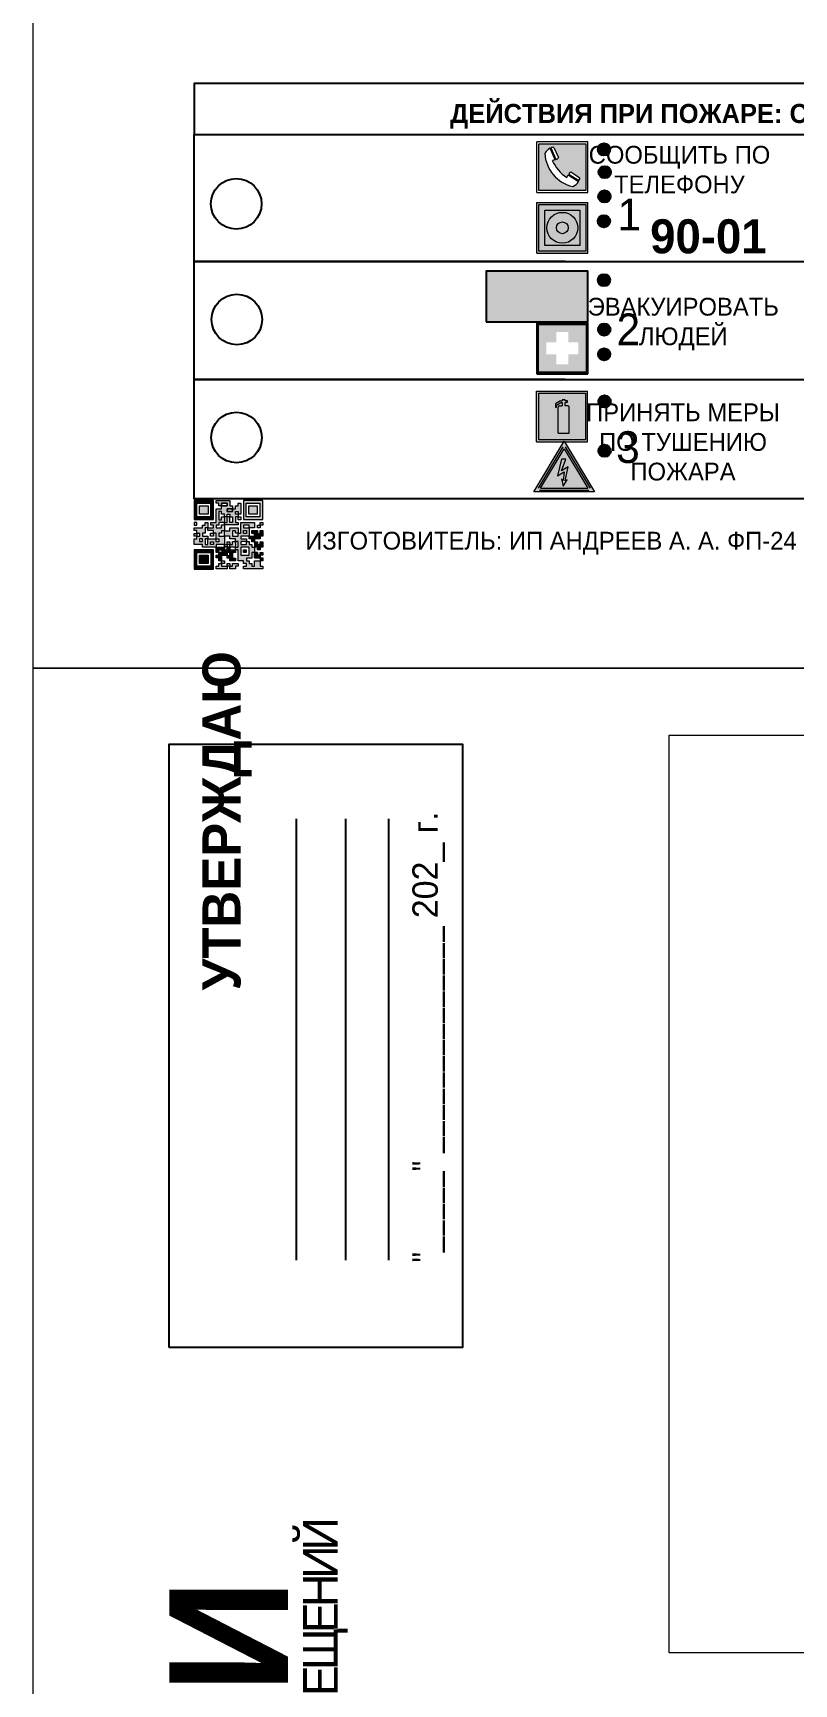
# Model space of a CAD drawing. Header units: millimetres. Extents: x 13810 to 67229, y 12374 to 21950.
# Drawn here: x 28466.5 to 28586.3, y 14384.2 to 14644.3 of the extents above; entities that cross this region are included whole.
import ezdxf

# ---------------------------------------------------------------- set-up
doc = ezdxf.new("R2010")
doc.units = ezdxf.units.MM
doc.styles.add('обычный', font='arial.ttf')
picture_1 = doc.add_image_def('image1.jpg', size_in_pixel=(337, 105))

# ---------------------------------------------------------------- blocks, each defined once
blk = doc.blocks.new('A$C3E6D3DDE')
at = {"lineweight": 5}
h = blk.add_hatch(color=40, dxfattribs=at)
h.paths.add_polyline_path([(24.1, 1.45), (16.46, -11.35), (31.74, -11.35)])
h.paths.add_polyline_path([(24.09, -0.46), (30.03, -10.41), (18.14, -10.41)], flags=16)
h.paths.add_polyline_path([(24.54, -3.08), (23.41, -6.02), (25.13, -5.01), (24.33, -8.5), (24.82, -8.27), (23.79, -9.86), (23.4, -8.04), (23.8, -8.43), (24.04, -6.29), (22.39, -7.25), (23.44, -3.08)], flags=0)
h = blk.add_hatch(color=256, dxfattribs=at)
h.paths.add_polyline_path([(24.37, 0.03, 0.567511), (23.82, 0.03), (17.59, -10.4, 0.582454), (17.86, -10.88), (30.32, -10.88, 0.582149), (30.6, -10.4)])
h.paths.add_polyline_path([(24.09, -0.46), (18.14, -10.41), (30.03, -10.41)], flags=16)
h.paths.add_polyline_path([(24.54, -3.08), (23.41, -6.02), (25.13, -5.01), (24.33, -8.5), (24.82, -8.27), (23.79, -9.86), (23.4, -8.04), (23.8, -8.43), (24.04, -6.29), (22.39, -7.25), (23.44, -3.08)], flags=0)
h = blk.add_hatch(color=40, dxfattribs=at)
h.paths.add_polyline_path([(24.09, -0.46), (18.14, -10.41), (30.03, -10.41)])
h.paths.add_polyline_path([(24.82, -8.27), (23.79, -9.86), (23.4, -8.04), (23.8, -8.43), (24.04, -6.29), (22.39, -7.25), (23.44, -3.08), (24.54, -3.08), (23.41, -6.02), (25.13, -5.01), (24.33, -8.5)], flags=16)
at = {"color": 40, "lineweight": 5}
for p, q in [((16.46, -11.35), (24.1, 1.45)), ((24.1, 1.45), (31.74, -11.35))]:
    blk.add_line(p, q, dxfattribs=at)
at = {"lineweight": 5}
for p, q in [((17.59, -10.4), (23.82, 0.03)), ((24.37, 0.03), (30.6, -10.4)), ((18.14, -10.41), (24.09, -0.46)), ((23.44, -3.08), (22.39, -7.25)), ((23.41, -6.02), (24.54, -3.08)), ((24.54, -3.08), (23.44, -3.08)), ((24.09, -0.46), (30.03, -10.41)), ((22.39, -7.25), (24.04, -6.29)), ((23.8, -8.43), (23.4, -8.04)), ((23.4, -8.04), (23.79, -9.86)), ((25.13, -5.01), (23.41, -6.02)), ((23.79, -9.86), (24.82, -8.27)), ((24.04, -6.29), (23.8, -8.43)), ((24.33, -8.5), (25.13, -5.01)), ((24.82, -8.27), (24.33, -8.5)), ((17.86, -10.88), (30.32, -10.88)), ((18.14, -10.41), (30.03, -10.41))]:
    blk.add_line(p, q, dxfattribs=at)
at = {"color": 50, "lineweight": 5}
blk.add_line((31.74, -11.35), (16.46, -11.35), dxfattribs=at)
blk = doc.blocks.new('A$C456E1F9C')
at = {"lineweight": 5}
h = blk.add_hatch(color=242, dxfattribs=at)
h.paths.add_polyline_path([(0.51, -1.47), (0.51, -13.26), (12.29, -13.26), (12.29, -1.47)])
h.paths.add_polyline_path([(5.42, -4.95, -0.254479), (4.78, -5.4), (3.52, -2.53, -0.209735), (4.23, -2.4)], flags=16)
h.paths.add_polyline_path([(8.53, -8.6), (10.87, -10.17), (10.54, -10.76), (8.03, -9.13, -0.192251)], flags=16)
h.paths.add_polyline_path([(4.61, -5.49, 0.005518), (3.87, -5.72, 0.128647), (7.49, -10.01, 0.00809), (7.83, -9.33), (10.47, -10.97, -0.16736), (8.99, -12.25, -0.327862), (1.95, -3.95, -0.166952), (3.36, -2.62)], flags=16)
at = {"color": 242, "lineweight": 5}
for p, q in [((0, -13.77), (0, -0.97)), ((12.8, -0.97), (0, -0.97)), ((4.61, -5.49), (3.36, -2.62)), ((3.52, -2.53), (4.78, -5.4)), ((4.23, -2.4), (5.42, -4.95)), ((12.8, -13.77), (12.8, -0.97)), ((7.83, -9.33), (10.47, -10.97)), ((8.03, -9.13), (10.54, -10.76)), ((10.81, -10.12), (8.53, -8.6)), ((10.54, -10.76), (10.8, -10.3)), ((10.8, -10.3), (10.81, -10.12)), ((0, -13.77), (12.8, -13.77))]:
    blk.add_line(p, q, dxfattribs=at)
blk.add_lwpolyline([(0.51, -1.47), (12.29, -1.47), (12.29, -13.26), (0.51, -13.26)], close=True, dxfattribs=at)
for centre, radius, start, end in [((4.59, -5.34), 2.99, 114.2845, 152.1974), ((11.12, -3.31), 9.19, 183.9915, 256.6009), ((4.02, -3.27), 0.891, 76.3284, 123.7092), ((14.98, -39.1), 35.17, 107.1487, 108.4135), ((13.86, -0.94), 11.08, 205.5536, 234.8762), ((4.68, -4.59), 0.824, 276.9621, 334.0723), ((-13.31, 0.8), 23.44, 332.5487, 334.4027), ((8.94, -9.5), 0.989, 114.4092, 157.9388), ((7.87, -9.46), 3, 291.9291, 329.9329)]:
    blk.add_arc(centre, radius, start, end, dxfattribs=at)
blk = doc.blocks.new('A$C54414219')
at = {"true_color": 0xffffff}
h = blk.add_hatch(color=7, dxfattribs=at)
h.paths.add_polyline_path([(2.39, -9.45), (2.39, -18.3), (11.23, -18.3), (11.23, -9.45)], flags=0)
h.paths.add_polyline_path([(10.71, -13.87, -1), (2.92, -13.87, -1)], flags=0)
h.paths.add_polyline_path([(8.3, -13.87, -1), (5.33, -13.87, -1)], flags=0)
h.paths.add_polyline_path([(0.41, -7.47), (0.41, -20.27), (13.21, -20.27), (13.21, -7.47)])
h.paths.add_polyline_path([(0.92, -19.77), (12.71, -19.77), (12.71, -7.98), (0.92, -7.98)], flags=16)
h.paths.add_polyline_path([(11.23, -9.45), (11.23, -18.3), (2.39, -18.3), (2.39, -9.45)], flags=0)
at = {"lineweight": 5}
h = blk.add_hatch(color=242, dxfattribs=at)
h.paths.add_polyline_path([(12.71, -7.98), (0.92, -7.98), (0.92, -19.77), (12.71, -19.77)])
h.paths.add_polyline_path([(11.23, -18.3), (2.39, -18.3), (2.39, -9.45), (11.23, -9.45)], flags=16)
h.paths.add_polyline_path([(10.71, -13.87, -1), (2.92, -13.87, -1)], flags=0)
h.paths.add_polyline_path([(8.3, -13.87, -1), (5.33, -13.87, -1)], flags=0)
at = {"true_color": 0xffffff}
h = blk.add_hatch(color=7, dxfattribs=at)
h.paths.add_polyline_path([(2.39, -9.45), (2.39, -18.3), (11.23, -18.3), (11.23, -9.45)])
h.paths.add_polyline_path([(10.71, -13.87, -1), (2.92, -13.87, -1)], flags=16)
h.paths.add_polyline_path([(8.3, -13.87, -1), (5.33, -13.87, -1)], flags=0)
at = {"lineweight": 5}
h = blk.add_hatch(color=242, dxfattribs=at)
h.paths.add_polyline_path([(2.92, -13.87, 1), (10.71, -13.87, 1)])
h.paths.add_polyline_path([(8.3, -13.87, -1), (5.33, -13.87, -1)], flags=16)
at = {"color": 242, "lineweight": 5}
for p, q in [((0.41, -20.27), (0.41, -7.47)), ((0.41, -7.47), (13.21, -7.47)), ((0.41, -7.47), (13.21, -7.47)), ((13.21, -20.27), (13.21, -7.47)), ((0.41, -20.27), (13.21, -20.27))]:
    blk.add_line(p, q, dxfattribs=at)
for points in [[(0.92, -7.98), (12.71, -7.98), (12.71, -19.77), (0.92, -19.77)], [(2.39, -9.45), (11.23, -9.45), (11.23, -18.3), (2.39, -18.3)]]:
    blk.add_lwpolyline(points, close=True, dxfattribs=at)
for radius in [3.89, 1.49]:
    blk.add_circle((6.81, -13.87), radius, dxfattribs=at)
blk = doc.blocks.new('A$C32E8229D')
at = {"true_color": 0xffffff}
blk.add_hatch(color=7, dxfattribs=at).paths.add_polyline_path([(0, 0), (0, -8), (16, -8), (16, 0)])
h = blk.add_hatch(color=126)
h.paths.add_polyline_path([(0.2, -0.2), (15.8, -0.2), (15.8, -7.8), (0.2, -7.8)])
h.paths.add_polyline_path([(13.49, -2.05), (12.08, -2.05), (11.37, -2.63, 0.162397), (11.29, -2.84), (11.29, -3.63), (10.35, -3.63), (10.35, -4.05), (11.68, -4.05), (11.68, -3.48), (12.26, -4.28), (11.29, -5.1), (11.29, -6.78), (11.85, -6.78), (11.85, -5.44), (12.8, -4.64), (12.8, -5.94), (14.46, -5.94), (14.46, -5.39), (13.45, -5.39), (13.45, -3.97), (12.46, -2.59), (13.15, -2.59), (13.69, -3.34), (14.18, -3)], flags=16)
h.paths.add_polyline_path([(10.74, -1.82, 1), (11.8, -1.82, 1)], flags=16)
h.paths.add_polyline_path([(9.39, -3.59), (5.99, -3.59), (6.56, -3.03), (5.91, -3.03), (5.1, -3.83), (5.91, -4.64), (6.56, -4.64), (5.99, -4.09), (9.39, -4.09)], flags=16)
h.paths.add_polyline_path([(4.29, -1.08), (1.72, -1.08), (1.72, -6.6), (4.29, -6.6)], flags=16)
at = {"color": 126}
blk.add_lwpolyline([(16, -8), (0, -8), (0, 0), (16, 0)], close=True, dxfattribs=at)
blk = doc.blocks.new('A$C18900ED3')
h = blk.add_hatch(color=126)
h.paths.add_polyline_path([(-0.18, -0.18), (-7.02, -0.18), (-7.02, -7.02), (-0.18, -7.02)])
h.paths.add_polyline_path([(-5.89, -4.46), (-5.89, -2.77), (-4.46, -2.77), (-4.46, -1.31), (-2.77, -1.31), (-2.77, -2.77), (-1.33, -2.77), (-1.33, -4.46), (-2.77, -4.46), (-2.77, -5.89), (-4.46, -5.89), (-4.46, -4.46)], flags=16)
at = {"color": 126}
for p, q in [((-7.2, 0), (-7.2, -7.2)), ((0, 0), (-7.2, 0)), ((0, -7.2), (0, 0)), ((-7.02, -7.02), (-7.02, -0.18)), ((-7.02, -0.18), (-0.18, -0.18)), ((-0.18, -0.18), (-0.18, -7.02)), ((-0.18, -7.02), (-7.02, -7.02)), ((-7.2, -7.2), (0, -7.2))]:
    blk.add_line(p, q, dxfattribs=at)
blk = doc.blocks.new('A$C3AD82952')
at = {"true_color": 0xf5f5ff}
h = blk.add_hatch(color=7, dxfattribs=at)
h.dxf.hatch_style = 1
h.paths.add_polyline_path([(8.21, 8.73, 0.414214), (7.89, 9.05), (7.22, 9.05), (7.22, 9.92), (7.59, 9.92, 1), (7.57, 10.36), (7.22, 10.36), (7.22, 10.6), (6.43, 10.6), (6.43, 10.36), (6.01, 10.36), (4.74, 9.59), (4.74, 8.69), (4.98, 8.73), (4.98, 9.26), (6.12, 9.91), (6.43, 9.91), (6.43, 9.05), (5.76, 9.05, 0.414214), (5.44, 8.73), (5.44, 2.2), (8.21, 2.2)], flags=0)
h.paths.add_polyline_path([(12.8, 12.8), (0, 12.8), (0, 0), (12.8, 0)])
h.paths.add_polyline_path([(0.51, 12.29), (12.29, 12.29), (12.29, 0.51), (0.51, 0.51)], flags=16)
h.paths.add_polyline_path([(4.74, 9.59), (6.01, 10.36), (6.43, 10.36), (6.43, 10.6), (7.22, 10.6), (7.22, 10.36), (7.59, 10.36, -0.94586), (7.59, 9.92), (7.22, 9.92), (7.22, 9.05), (7.89, 9.05, -0.414214), (8.21, 8.73), (8.21, 2.2), (5.44, 2.2), (5.44, 8.73, -0.414214), (5.76, 9.05), (6.43, 9.05), (6.43, 9.91), (6.12, 9.91), (4.98, 9.26), (4.98, 8.73), (4.74, 8.69)], flags=0)
h = blk.add_hatch(color=242)
h.dxf.hatch_style = 1
h.paths.add_polyline_path([(12.29, 12.29), (0.51, 12.29), (0.51, 0.51), (12.29, 0.51)])
h.paths.add_polyline_path([(4.74, 8.69), (4.74, 9.59), (6.01, 10.36), (6.43, 10.36), (6.43, 10.6), (7.22, 10.6), (7.22, 10.36), (7.59, 10.36, -0.94586), (7.59, 9.92), (7.22, 9.92), (7.22, 9.05), (7.89, 9.05, -0.414214), (8.21, 8.73), (8.21, 2.2), (5.44, 2.2), (5.44, 8.73, -0.414214), (5.76, 9.05), (6.43, 9.05), (6.43, 9.91), (6.12, 9.91), (4.98, 9.26), (4.98, 8.73)], flags=16)
h = blk.add_hatch(color=7, dxfattribs=at)
h.dxf.hatch_style = 1
h.paths.add_polyline_path([(8.21, 8.73, 0.414214), (7.89, 9.05), (7.22, 9.05), (7.22, 9.92), (7.59, 9.92, 1), (7.57, 10.36), (7.22, 10.36), (7.22, 10.6), (6.43, 10.6), (6.43, 10.36), (6.01, 10.36), (4.74, 9.59), (4.74, 8.69), (4.98, 8.73), (4.98, 9.26), (6.12, 9.91), (6.43, 9.91), (6.43, 9.05), (5.76, 9.05, 0.414214), (5.44, 8.73), (5.44, 2.2), (8.21, 2.2)])
at = {"color": 242, "lineweight": 5}
for p, q in [((0, 0), (0, 12.8)), ((0, 12.8), (12.8, 12.8)), ((12.8, 0), (12.8, 12.8)), ((6.01, 10.36), (4.74, 9.59)), ((4.74, 9.59), (4.74, 8.69)), ((4.74, 8.69), (4.98, 8.73)), ((4.98, 9.26), (6.12, 9.91)), ((4.98, 8.73), (4.98, 9.26)), ((5.44, 2.2), (5.44, 8.73)), ((5.76, 9.05), (6.43, 9.05)), ((6.01, 10.36), (6.43, 10.36)), ((6.12, 9.91), (6.43, 9.91)), ((7.22, 10.6), (6.43, 10.6)), ((6.43, 10.6), (6.43, 10.36)), ((6.43, 9.91), (6.43, 9.05)), ((7.22, 10.36), (7.22, 10.6)), ((7.59, 10.36), (7.22, 10.36)), ((7.22, 9.05), (7.22, 9.92)), ((7.59, 9.92), (7.22, 9.92)), ((7.89, 9.05), (7.22, 9.05)), ((8.21, 2.2), (8.21, 8.73)), ((0, 0), (12.8, 0)), ((5.44, 2.2), (8.21, 2.2))]:
    blk.add_line(p, q, dxfattribs=at)
blk.add_lwpolyline([(0.51, 12.29), (12.29, 12.29), (12.29, 0.51), (0.51, 0.51)], close=True, dxfattribs=at)
for centre, radius, start, end in [((5.76, 8.73), 0.32, 90, 180), ((7.58, 10.14), 0.223, 273.1875, 86.8125), ((7.89, 8.73), 0.32, 0, 90)]:
    blk.add_arc(centre, radius, start, end, dxfattribs=at)
blk = doc.blocks.new('QR')
at = {"lineweight": 0}
h = blk.add_hatch(color=256, dxfattribs=at)
h.dxf.hatch_style = 1
h.paths.add_polyline_path([(9241.16, 2687.38), (9242.01, 2687.38), (9242.01, 2687.83), (9241.59, 2687.83), (9241.59, 2688.68), (9239.45, 2688.68), (9239.45, 2688.25), (9239.86, 2688.25), (9239.86, 2687.83), (9240.29, 2687.83), (9240.29, 2688.25), (9241.16, 2688.25), (9241.16, 2687.83), (9240.29, 2687.83), (9240.29, 2687.38), (9239.45, 2687.38), (9239.45, 2685.22), (9238.57, 2685.22), (9238.57, 2684.8), (9239.02, 2684.8), (9239.02, 2684.37), (9238.13, 2684.37), (9238.13, 2683.92), (9239.02, 2683.92), (9239.02, 2683.5), (9239.44, 2683.5), (9239.44, 2682.64), (9239.87, 2682.64), (9239.87, 2682.18), (9239.44, 2682.18), (9239.44, 2682.64), (9238.13, 2682.64), (9238.13, 2681.76), (9237.71, 2681.76), (9237.71, 2682.64), (9238.13, 2682.64), (9238.13, 2683.07), (9237.27, 2683.07), (9237.27, 2683.51), (9237.71, 2683.51), (9237.71, 2684.37), (9238.13, 2684.37), (9238.13, 2685.22), (9237.71, 2685.22), (9237.71, 2684.8), (9237.28, 2684.8), (9237.28, 2684.38), (9235.98, 2684.38), (9235.98, 2683.92), (9236.4, 2683.92), (9236.4, 2683.49), (9236.84, 2683.49), (9236.84, 2683.07), (9236.4, 2683.07), (9236.4, 2682.64), (9235.98, 2682.64), (9235.98, 2681.76), (9237.29, 2681.76), (9237.29, 2681.33), (9239.43, 2681.33), (9239.43, 2681.76), (9240.74, 2681.76), (9240.74, 2683.05), (9239.87, 2683.05), (9239.87, 2683.5), (9240.29, 2683.5), (9240.29, 2683.91), (9240.74, 2683.91), (9240.74, 2684.81), (9240.29, 2684.81), (9240.29, 2684.79), (9240.29, 2684.37), (9239.45, 2684.37), (9239.45, 2684.8), (9239.87, 2684.8), (9239.87, 2685.21), (9240.74, 2685.21), (9240.74, 2686.1), (9240.29, 2686.1), (9240.29, 2685.64), (9239.86, 2685.64), (9239.86, 2686.95), (9240.29, 2686.95), (9240.29, 2686.52), (9240.74, 2686.52), (9240.74, 2686.1), (9241.16, 2686.1), (9241.16, 2686.53), (9241.59, 2686.53), (9241.59, 2686.1), (9242.02, 2686.1), (9242.02, 2685.21), (9241.59, 2685.21), (9241.59, 2686.1), (9241.16, 2686.1), (9241.16, 2685.21), (9240.74, 2685.21), (9240.74, 2684.81), (9242.89, 2684.81), (9242.89, 2685.22), (9242.47, 2685.22), (9242.47, 2686.11), (9242.89, 2686.11), (9242.89, 2686.52), (9242.46, 2686.52), (9242.46, 2686.95), (9242.89, 2686.95), (9242.89, 2686.52), (9243.32, 2686.52), (9243.32, 2688.26), (9242.9, 2688.26), (9242.9, 2687.83), (9242.47, 2687.83), (9242.47, 2687.38), (9242.01, 2687.38), (9242.01, 2686.94), (9241.16, 2686.94)])
h.paths.add_polyline_path([(9239.02, 2682.18), (9239.02, 2681.76), (9238.54, 2681.76), (9238.54, 2682.18)], flags=16)
h.paths.add_polyline_path([(9237.27, 2682.65), (9237.27, 2682.19), (9236.83, 2682.19), (9236.83, 2682.65)], flags=16)
h = blk.add_hatch(color=256, dxfattribs=at)
h.dxf.hatch_style = 1
h.paths.add_polyline_path([(9238.15, 2687.83), (9236.83, 2687.83), (9236.83, 2686.52), (9238.15, 2686.52)], flags=0)
h.paths.add_polyline_path([(9239.01, 2685.65), (9239.01, 2688.68), (9235.98, 2688.68), (9235.98, 2685.65)])
h.paths.add_polyline_path([(9236.41, 2686.1), (9236.41, 2688.26), (9238.56, 2688.26), (9238.56, 2686.1)], flags=16)
h.paths.add_polyline_path([(9236.83, 2686.52), (9236.83, 2687.83), (9238.15, 2687.83), (9238.15, 2686.52)], flags=0)
h = blk.add_hatch(color=256, dxfattribs=at)
h.dxf.hatch_style = 1
h.paths.add_polyline_path([(9238.15, 2686.52), (9238.15, 2687.83), (9236.83, 2687.83), (9236.83, 2686.52)])
h.paths.add_polyline_path([(9245.91, 2686.52), (9245.91, 2687.83), (9244.59, 2687.83), (9244.59, 2686.52)], flags=0)
h.paths.add_polyline_path([(9246.77, 2685.65), (9246.77, 2688.68), (9243.74, 2688.68), (9243.74, 2685.65)])
h.paths.add_polyline_path([(9244.17, 2686.1), (9244.17, 2688.26), (9246.32, 2688.26), (9246.32, 2686.1)], flags=16)
h.paths.add_polyline_path([(9244.59, 2686.52), (9244.59, 2687.83), (9245.91, 2687.83), (9245.91, 2686.52)], flags=0)
h = blk.add_hatch(color=256, dxfattribs=at)
h.dxf.hatch_style = 1
h.paths.add_polyline_path([(9240.75, 2681.76), (9240.75, 2681.35), (9241.17, 2681.35), (9241.17, 2681.76)])
h.paths.add_polyline_path([(9241.6, 2682.18), (9241.17, 2682.18), (9241.17, 2681.76), (9241.6, 2681.76)])
h.paths.add_polyline_path([(9242.47, 2681.34), (9242.47, 2682.19), (9242.02, 2682.19), (9242.02, 2681.76), (9241.6, 2681.76), (9241.6, 2681.34)])
h.paths.add_polyline_path([(9239.87, 2678.3), (9239.44, 2678.3), (9239.44, 2677.89), (9241.17, 2677.89), (9241.17, 2678.3), (9240.28, 2678.3), (9240.28, 2678.73), (9239.87, 2678.73)])
h.paths.add_polyline_path([(9240.75, 2678.73), (9240.75, 2679.19), (9240.28, 2679.19), (9240.28, 2678.73)])
h.paths.add_polyline_path([(9241.6, 2678.73), (9241.17, 2678.73), (9241.17, 2678.3), (9241.6, 2678.3)])
h.paths.add_polyline_path([(9242.02, 2678.3), (9241.6, 2678.3), (9241.6, 2677.89), (9242.48, 2677.89), (9242.48, 2678.31), (9242.9, 2678.31), (9242.9, 2678.73), (9242.02, 2678.73)])
h.paths.add_polyline_path([(9246.36, 2684.37), (9246.36, 2684.79), (9245.93, 2684.79), (9245.93, 2684.37)])
h.paths.add_polyline_path([(9246.78, 2685.2), (9246.36, 2685.2), (9246.36, 2684.79), (9246.78, 2684.79)])
h.paths.add_polyline_path([(9245.91, 2687.83), (9244.59, 2687.83), (9244.59, 2686.52), (9245.91, 2686.52)])
h = blk.add_hatch(color=256, dxfattribs=at)
h.dxf.hatch_style = 1
h.paths.add_polyline_path([(9243.32, 2686.11), (9242.89, 2686.11), (9242.89, 2685.64), (9243.32, 2685.64)])
h.paths.add_polyline_path([(9239.02, 2683.07), (9239.02, 2683.5), (9238.56, 2683.5), (9238.56, 2683.07)])
h.paths.add_polyline_path([(9236.4, 2684.8), (9236.4, 2685.22), (9235.98, 2685.22), (9235.98, 2684.8)])
h.paths.add_polyline_path([(9236.4, 2683.07), (9236.4, 2683.49), (9235.98, 2683.49), (9235.98, 2683.07)])
h = blk.add_hatch(color=256, dxfattribs=at)
h.dxf.hatch_style = 1
h.paths.add_polyline_path([(9243.32, 2682.64), (9243.32, 2683.07), (9244.62, 2683.07), (9244.62, 2684.37), (9243.74, 2684.37), (9243.74, 2684.8), (9244.62, 2684.8), (9244.62, 2684.37), (9245.48, 2684.37), (9245.48, 2685.22), (9243.32, 2685.22), (9243.32, 2683.5), (9242.89, 2683.5), (9242.89, 2683.06), (9242.01, 2683.06), (9242.01, 2683.91), (9242.47, 2683.91), (9242.47, 2683.5), (9242.89, 2683.5), (9242.89, 2684.38), (9241.59, 2684.38), (9241.59, 2683.91), (9240.74, 2683.91), (9240.74, 2683.05), (9241.59, 2683.05), (9241.59, 2682.64), (9242.47, 2682.64), (9242.47, 2682.19), (9242.91, 2682.19), (9242.91, 2681.34), (9242.48, 2681.34), (9242.48, 2680.91), (9242.91, 2680.91), (9242.91, 2679.17), (9243.75, 2679.17), (9243.75, 2678.73), (9244.2, 2678.73), (9244.2, 2678.3), (9243.75, 2678.3), (9243.75, 2677.88), (9246.78, 2677.88), (9246.78, 2678.3), (9246.35, 2678.3), (9246.35, 2679.19), (9245.48, 2679.19), (9245.48, 2678.31), (9245.05, 2678.31), (9245.05, 2678.73), (9244.62, 2678.73), (9244.62, 2679.19), (9244.2, 2679.19), (9244.2, 2679.61), (9245.05, 2679.61), (9245.05, 2680.46), (9245.48, 2680.46), (9245.48, 2681.34), (9245.04, 2681.34), (9245.04, 2681.76), (9244.63, 2681.76), (9244.63, 2682.19), (9244.21, 2682.19), (9244.21, 2681.76), (9243.32, 2681.76), (9243.32, 2682.19), (9244.21, 2682.19), (9244.21, 2682.64)])
h.paths.add_polyline_path([(9243.75, 2683.49), (9243.75, 2683.92), (9244.21, 2683.92), (9244.21, 2683.49)], flags=16)
h.paths.add_polyline_path([(9243.32, 2681.34), (9244.63, 2681.34), (9244.63, 2680.04), (9243.32, 2680.04)], flags=16)
h.paths.add_polyline_path([(9243.76, 2680.89), (9244.18, 2680.89), (9244.18, 2680.48), (9243.76, 2680.48)], flags=0)
h = blk.add_hatch(color=256, dxfattribs=at)
h.dxf.hatch_style = 1
h.paths.add_polyline_path([(9246.36, 2683.07), (9246.78, 2683.07), (9246.78, 2683.92), (9246.36, 2683.92), (9246.36, 2683.49), (9245.92, 2683.49), (9245.92, 2683.92), (9245.06, 2683.92), (9245.06, 2683.49), (9245.48, 2683.49), (9245.48, 2683.07), (9244.62, 2683.07), (9244.62, 2682.65), (9245.05, 2682.65), (9245.05, 2682.18), (9245.48, 2682.18), (9245.48, 2682.65), (9246.36, 2682.65)])
h.paths.add_polyline_path([(9246.78, 2682.18), (9246.36, 2682.18), (9246.36, 2681.75), (9245.92, 2681.75), (9245.92, 2682.18), (9245.48, 2682.18), (9245.48, 2681.34), (9245.48, 2681.34), (9245.94, 2681.34), (9245.94, 2680.91), (9246.36, 2680.91), (9246.36, 2681.34), (9246.78, 2681.34)])
h = blk.add_hatch(color=256, dxfattribs=at)
h.dxf.hatch_style = 1
h.paths.add_polyline_path([(9242.02, 2680.46), (9242.48, 2680.46), (9242.48, 2680.91), (9241.58, 2680.91), (9241.58, 2681.35), (9241.17, 2681.35), (9241.17, 2680.91), (9240.75, 2680.91), (9240.75, 2681.33), (9239.43, 2681.33), (9239.43, 2680.46), (9239.86, 2680.46), (9239.86, 2680.92), (9240.3, 2680.92), (9240.3, 2680.46), (9239.86, 2680.46), (9239.86, 2680.04), (9239.44, 2680.04), (9239.44, 2679.62), (9239.86, 2679.62), (9239.86, 2679.19), (9240.29, 2679.19), (9240.29, 2680.03), (9241.18, 2680.03), (9241.18, 2680.47), (9241.6, 2680.47), (9241.6, 2680.03), (9241.18, 2680.03), (9241.18, 2679.61), (9241.6, 2679.61), (9241.6, 2679.19), (9242.47, 2679.19), (9242.47, 2679.6), (9242.02, 2679.6)])
h = blk.add_hatch(color=256, dxfattribs=at)
h.dxf.hatch_style = 1
h.paths.add_polyline_path([(9235.98, 2680.9), (9235.98, 2677.86), (9239.02, 2677.86), (9239.02, 2680.9)])
h.paths.add_polyline_path([(9238.57, 2680.48), (9238.57, 2678.32), (9236.41, 2678.32), (9236.41, 2680.48)], flags=16)
h.paths.add_polyline_path([(9238.15, 2680.05), (9238.15, 2678.74), (9236.83, 2678.74), (9236.83, 2680.05)], flags=0)
h = blk.add_hatch(color=256, dxfattribs=at)
h.dxf.hatch_style = 1
h.paths.add_polyline_path([(9238.15, 2680.05), (9236.83, 2680.05), (9236.83, 2678.74), (9238.15, 2678.74)])
h = blk.add_hatch(color=256, dxfattribs=at)
h.dxf.hatch_style = 1
h.paths.add_polyline_path([(9244.18, 2680.48), (9244.18, 2680.89), (9243.76, 2680.89), (9243.76, 2680.48)])
h = blk.add_hatch(color=256, dxfattribs=at)
h.dxf.hatch_style = 1
h.paths.add_polyline_path([(9245.93, 2680.04), (9245.93, 2680.46), (9245.48, 2680.46), (9245.48, 2679.62), (9246.35, 2679.62), (9246.35, 2680.04)])
h.paths.add_polyline_path([(9246.78, 2680.04), (9246.78, 2680.46), (9246.35, 2680.46), (9246.35, 2680.04)])
h.paths.add_polyline_path([(9246.78, 2679.18), (9246.78, 2679.62), (9246.35, 2679.62), (9246.35, 2679.18)])
for points in [[(9237.71, 2685.22), (9238.13, 2685.22), (9238.13, 2684.37), (9237.71, 2684.37), (9237.71, 2683.51), (9237.27, 2683.51), (9237.27, 2683.07), (9238.13, 2683.07), (9238.13, 2682.64), (9237.71, 2682.64), (9237.71, 2681.76), (9238.13, 2681.76), (9238.13, 2682.64), (9239.44, 2682.64), (9239.44, 2683.5), (9239.02, 2683.5), (9239.02, 2683.07), (9238.56, 2683.07), (9238.56, 2683.5), (9239.02, 2683.5), (9239.02, 2683.92), (9238.13, 2683.92), (9238.13, 2684.37), (9239.02, 2684.37), (9239.02, 2684.8), (9238.57, 2684.8), (9238.57, 2685.22), (9239.45, 2685.22), (9239.45, 2687.38), (9240.29, 2687.38), (9240.29, 2687.83), (9239.86, 2687.83), (9239.86, 2688.25), (9239.45, 2688.25), (9239.45, 2688.68), (9241.59, 2688.68), (9241.59, 2687.83), (9242.01, 2687.83), (9242.01, 2687.38), (9242.47, 2687.38), (9242.47, 2687.83), (9242.9, 2687.83), (9242.9, 2688.26), (9243.32, 2688.26), (9243.32, 2686.52), (9242.89, 2686.52), (9242.89, 2686.11), (9243.32, 2686.11), (9243.32, 2685.64), (9242.89, 2685.64), (9242.89, 2686.11), (9242.47, 2686.11), (9242.47, 2685.22), (9242.89, 2685.22), (9242.89, 2684.81), (9240.74, 2684.81), (9240.74, 2683.91), (9241.59, 2683.91), (9241.59, 2684.38), (9242.89, 2684.38), (9242.89, 2683.5), (9242.47, 2683.5), (9242.47, 2683.91), (9242.01, 2683.91), (9242.01, 2683.06), (9242.89, 2683.06), (9242.89, 2683.5), (9243.32, 2683.5), (9243.32, 2685.22), (9245.48, 2685.22), (9245.48, 2684.37), (9244.62, 2684.37), (9244.62, 2683.07), (9245.48, 2683.07), (9245.48, 2683.49), (9245.06, 2683.49), (9245.06, 2683.92), (9245.92, 2683.92), (9245.92, 2683.49), (9246.36, 2683.49), (9246.36, 2683.92), (9246.78, 2683.92), (9246.78, 2683.07), (9246.36, 2683.07), (9246.36, 2682.65), (9245.48, 2682.65), (9245.48, 2682.18), (9245.92, 2682.18), (9245.92, 2681.75), (9246.36, 2681.75), (9246.36, 2682.18), (9246.78, 2682.18), (9246.78, 2681.34), (9246.36, 2681.34), (9246.36, 2680.91), (9245.94, 2680.91), (9245.94, 2681.34), (9245.48, 2681.34), (9245.48, 2680.46), (9245.93, 2680.46), (9245.93, 2680.04), (9246.35, 2680.04), (9246.35, 2680.46), (9246.78, 2680.46), (9246.78, 2680.04), (9246.78, 2680.04), (9246.35, 2680.04), (9246.35, 2679.62), (9246.78, 2679.62), (9246.78, 2679.18), (9246.35, 2679.18), (9246.35, 2678.3), (9246.78, 2678.3), (9246.78, 2677.88), (9243.75, 2677.88), (9243.75, 2678.3), (9244.2, 2678.3), (9244.2, 2678.73), (9243.75, 2678.73), (9243.75, 2679.17), (9242.91, 2679.17), (9242.91, 2680.91), (9242.48, 2680.91), (9242.48, 2680.46), (9242.02, 2680.46), (9242.02, 2679.6), (9242.47, 2679.6), (9242.47, 2679.19), (9241.6, 2679.19), (9241.6, 2679.61), (9241.18, 2679.61), (9241.18, 2680.03), (9240.29, 2680.03), (9240.29, 2679.19), (9240.75, 2679.19), (9240.75, 2678.73), (9240.28, 2678.73), (9240.28, 2678.3), (9241.17, 2678.3), (9241.17, 2678.73), (9241.6, 2678.73), (9241.6, 2678.3), (9242.02, 2678.3), (9242.02, 2678.73), (9242.9, 2678.73), (9242.9, 2678.31), (9242.48, 2678.31), (9242.48, 2677.89), (9241.6, 2677.89), (9241.6, 2678.3), (9241.17, 2678.3), (9241.17, 2677.89), (9239.44, 2677.89), (9239.44, 2678.3), (9239.87, 2678.3), (9239.87, 2678.73), (9240.28, 2678.73), (9240.28, 2679.19), (9240.29, 2679.19), (9239.86, 2679.19), (9239.86, 2679.62), (9239.44, 2679.62), (9239.44, 2680.04), (9239.86, 2680.04), (9239.86, 2680.46), (9239.43, 2680.46), (9239.43, 2681.33), (9237.29, 2681.33), (9237.29, 2681.76), (9235.98, 2681.76), (9235.98, 2682.64), (9236.4, 2682.64), (9236.4, 2683.07), (9235.98, 2683.07), (9235.98, 2683.49), (9236.4, 2683.49), (9236.4, 2683.92), (9235.98, 2683.92), (9235.98, 2684.38), (9237.28, 2684.38), (9237.28, 2684.8), (9237.71, 2684.8), (9237.71, 2685.22), (9237.92, 2685.22)], [(9240.74, 2686.1), (9240.74, 2686.52), (9240.29, 2686.52), (9240.29, 2686.95), (9239.86, 2686.95), (9239.86, 2685.64), (9240.29, 2685.64), (9240.29, 2686.1), (9240.74, 2686.1), (9240.74, 2686.52)], [(9240.74, 2685.21), (9239.87, 2685.21), (9239.87, 2684.8), (9239.45, 2684.8), (9239.45, 2684.37), (9240.29, 2684.37), (9240.29, 2684.79), (9240.29, 2684.81), (9240.74, 2684.81), (9240.74, 2685.21), (9239.87, 2685.21)], [(9240.74, 2683.91), (9240.29, 2683.91), (9240.29, 2683.5), (9239.87, 2683.5), (9239.87, 2683.05), (9240.74, 2683.05), (9240.74, 2683.91)], [(9244.62, 2684.37), (9244.62, 2684.8), (9243.74, 2684.8), (9243.74, 2684.37), (9244.62, 2684.37)], [(9240.74, 2683.05), (9240.74, 2681.76), (9239.43, 2681.76), (9239.43, 2681.33), (9240.75, 2681.33), (9240.75, 2681.35), (9240.75, 2680.91), (9241.17, 2680.91), (9241.17, 2681.35), (9241.58, 2681.35), (9241.58, 2680.91), (9242.48, 2680.91), (9242.48, 2681.34), (9242.91, 2681.34), (9242.91, 2682.19), (9242.47, 2682.19), (9242.47, 2682.64), (9241.59, 2682.64), (9241.59, 2683.05), (9240.74, 2683.05)], [(9241.6, 2681.76), (9242.02, 2681.76), (9242.02, 2682.19), (9242.47, 2682.19), (9242.47, 2681.34), (9241.6, 2681.34), (9241.6, 2681.76)], [(9244.62, 2683.07), (9243.32, 2683.07), (9243.32, 2682.64), (9244.21, 2682.64), (9244.21, 2682.19), (9243.32, 2682.19), (9243.32, 2681.76), (9244.21, 2681.76), (9244.21, 2682.19), (9244.63, 2682.19), (9244.63, 2681.76), (9245.04, 2681.76), (9245.04, 2681.34), (9245.48, 2681.34)], [(9245.48, 2682.18), (9245.05, 2682.18), (9245.05, 2682.65), (9244.62, 2682.65), (9244.62, 2683.07)], [(9245.48, 2682.18), (9245.48, 2681.34)], [(9239.86, 2680.46), (9239.86, 2680.92), (9240.3, 2680.92), (9240.3, 2680.46), (9239.86, 2680.46)], [(9245.48, 2680.46), (9245.05, 2680.46), (9245.05, 2679.61), (9244.2, 2679.61), (9244.2, 2679.19), (9244.62, 2679.19), (9244.62, 2678.73), (9245.05, 2678.73), (9245.05, 2678.31), (9245.48, 2678.31), (9245.48, 2679.19), (9246.35, 2679.19), (9246.35, 2679.07)], [(9246.35, 2679.62), (9245.48, 2679.62), (9245.48, 2680.46)], [(9245.48, 2680.46), (9245.48, 2679.62), (9246.35, 2679.62), (9246.35, 2680.04), (9245.93, 2680.04), (9245.93, 2680.46), (9245.48, 2680.46), (9245.48, 2679.62)], [(9246.35, 2679.62), (9246.35, 2679.18)]]:
    blk.add_lwpolyline(points, dxfattribs=at)
for points in [[(9235.98, 2685.65), (9239.01, 2685.65), (9239.01, 2688.68), (9235.98, 2688.68)], [(9236.41, 2688.26), (9238.56, 2688.26), (9238.56, 2686.1), (9236.41, 2686.1)], [(9236.83, 2687.83), (9238.15, 2687.83), (9238.15, 2686.52), (9236.83, 2686.52)], [(9240.29, 2687.83), (9241.16, 2687.83), (9241.16, 2688.25), (9240.29, 2688.25)], [(9240.29, 2688.25), (9241.16, 2688.25), (9241.16, 2687.83), (9240.29, 2687.83)], [(9242.01, 2687.38), (9241.16, 2687.38), (9241.16, 2686.94), (9242.01, 2686.94)], [(9241.16, 2687.38), (9242.01, 2687.38), (9242.01, 2686.94), (9241.16, 2686.94)], [(9241.16, 2686.53), (9241.59, 2686.53), (9241.59, 2686.1), (9241.16, 2686.1)], [(9242.89, 2686.52), (9242.46, 2686.52), (9242.46, 2686.95), (9242.89, 2686.95)], [(9243.74, 2685.65), (9246.77, 2685.65), (9246.77, 2688.68), (9243.74, 2688.68)], [(9244.17, 2688.26), (9246.32, 2688.26), (9246.32, 2686.1), (9244.17, 2686.1)], [(9244.59, 2687.83), (9245.91, 2687.83), (9245.91, 2686.52), (9244.59, 2686.52)], [(9235.98, 2684.8), (9236.4, 2684.8), (9236.4, 2685.22), (9235.98, 2685.22)], [(9241.16, 2686.1), (9240.74, 2686.1), (9240.74, 2685.21), (9241.16, 2685.21)], [(9241.59, 2686.1), (9242.02, 2686.1), (9242.02, 2685.21), (9241.59, 2685.21)], [(9243.75, 2683.92), (9244.21, 2683.92), (9244.21, 2683.49), (9243.75, 2683.49)], [(9245.93, 2684.79), (9246.36, 2684.79), (9246.36, 2684.37), (9245.93, 2684.37)], [(9246.36, 2685.2), (9246.78, 2685.2), (9246.78, 2684.79), (9246.36, 2684.79)], [(9236.4, 2683.07), (9236.84, 2683.07), (9236.84, 2683.49), (9236.4, 2683.49)], [(9236.83, 2682.19), (9237.27, 2682.19), (9237.27, 2682.65), (9236.83, 2682.65)], [(9238.54, 2682.18), (9239.02, 2682.18), (9239.02, 2681.76), (9238.54, 2681.76)], [(9239.44, 2682.64), (9239.87, 2682.64), (9239.87, 2682.18), (9239.44, 2682.18)], [(9240.75, 2681.76), (9241.17, 2681.76), (9241.17, 2681.35), (9240.75, 2681.35)], [(9241.17, 2682.18), (9241.6, 2682.18), (9241.6, 2681.76), (9241.17, 2681.76)], [(9243.32, 2680.04), (9244.63, 2680.04), (9244.63, 2681.34), (9243.32, 2681.34)], [(9235.98, 2677.86), (9239.02, 2677.86), (9239.02, 2680.9), (9235.98, 2680.9)], [(9236.41, 2680.48), (9238.57, 2680.48), (9238.57, 2678.32), (9236.41, 2678.32)], [(9236.83, 2680.05), (9238.15, 2680.05), (9238.15, 2678.74), (9236.83, 2678.74)], [(9241.18, 2680.03), (9241.6, 2680.03), (9241.6, 2680.47), (9241.18, 2680.47)], [(9243.76, 2680.89), (9244.18, 2680.89), (9244.18, 2680.48), (9243.76, 2680.48)]]:
    blk.add_lwpolyline(points, close=True, dxfattribs=at)

msp = doc.modelspace()

# ---------------------------------------------------------------- hatches: boundary and pattern name
at = {"lineweight": 0}
h = msp.add_hatch(color=256, dxfattribs=at)
h.dxf.hatch_style = 1
h.paths.add_polyline_path([(28555.46, 14625.94, 1), (28557.39, 14625.94, 1)])
h = msp.add_hatch(color=256, dxfattribs=at)
h.dxf.hatch_style = 1
h.paths.add_polyline_path([(28555.56, 14622.36, 1), (28557.49, 14622.36, 1)])
h = msp.add_hatch(color=256, dxfattribs=at)
h.dxf.hatch_style = 1
h.paths.add_polyline_path([(28555.52, 14618.55, 1), (28557.45, 14618.55, 1)])
h = msp.add_hatch(color=256, dxfattribs=at)
h.dxf.hatch_style = 1
h.paths.add_polyline_path([(28555.44, 14614.62, 1), (28557.37, 14614.62, 1)])
h = msp.add_hatch(color=256, dxfattribs=at)
h.dxf.hatch_style = 1
h.paths.add_polyline_path([(28555.45, 14605.35, 1), (28557.38, 14605.35, 1)])
h = msp.add_hatch(color=256, dxfattribs=at)
h.dxf.hatch_style = 1
h.paths.add_polyline_path([(28555.49, 14597.57, 1), (28557.42, 14597.57, 1)])
h = msp.add_hatch(color=256, dxfattribs=at)
h.dxf.hatch_style = 1
h.paths.add_polyline_path([(28555.49, 14593.67, 1), (28557.42, 14593.67, 1)])
h = msp.add_hatch(color=256, dxfattribs=at)
h.dxf.hatch_style = 1
h.paths.add_polyline_path([(28555.54, 14586.25, 1), (28557.48, 14586.25, 1)])
h = msp.add_hatch(color=256, dxfattribs=at)
h.dxf.hatch_style = 1
h.paths.add_polyline_path([(28555.55, 14578.48, 1), (28557.48, 14578.48, 1)])

# ---------------------------------------------------------------- linework, layer by layer
at = {"color": 126, "lineweight": 0, "true_color": 0x008754}
for points in [[(28466.55, 14939.23), (29066.55, 14939.23), (29066.55, 14544.23), (28466.55, 14544.23)], [(28466.55, 14544.23), (29066.55, 14544.23), (29066.55, 14149.23), (28466.55, 14149.23)]]:
    msp.add_lwpolyline(points, close=True, dxfattribs=at)
for points in [[(28491.91, 14628.29), (28635.68, 14628.29), (28635.68, 14636.35), (28491.91, 14636.35)], [(28491.91, 14628.29), (28635.68, 14628.29), (28635.68, 14570.89), (28491.91, 14570.89)], [(28487.96, 14437.25), (28487.96, 14532.25), (28534.16, 14532.25), (28534.16, 14437.25)]]:
    msp.add_lwpolyline(points, close=True)
for points in [[(28550.33, 14608.3), (28491.91, 14608.3), (28635.68, 14608.3)], [(28550.33, 14589.72), (28491.91, 14589.72), (28635.68, 14589.72)], [(28508.01, 14451), (28508.01, 14520.53)], [(28515.77, 14451), (28515.77, 14520.53)], [(28522.56, 14451), (28522.56, 14520.53)]]:
    msp.add_lwpolyline(points)
for centre, radius in [((28556.42, 14625.94), 0.966), ((28556.53, 14622.36), 0.966), ((28498.54, 14617.37), 3.98), ((28556.49, 14618.55), 0.966), ((28556.41, 14614.62), 0.966), ((28556.42, 14605.35), 0.966), ((28498.63, 14599.15), 3.98), ((28556.46, 14597.57), 0.966), ((28556.45, 14593.67), 0.966), ((28556.51, 14586.25), 0.966), ((28498.57, 14580.57), 3.98), ((28556.52, 14578.48), 0.966)]:
    msp.add_circle(centre, radius)

# ---------------------------------------------------------------- block references
for name, p, xscale, yscale, zscale in [('A$C456E1F9C', (28545.87, 14627.76), 0.625, 0.625, 0.625), ('A$C54414219', (28545.61, 14622.27), 0.625, 0.625, 0.625), ('A$C18900ED3', (28553.87, 14598.62), 1.111111111007631, 1.111111111007631, 1.111111111007631), ('A$C3AD82952', (28545.82, 14579.89), 0.625, 0.625, 0.625), ('A$C3E6D3DDE', (28535.1, 14579.08), 0.625, 0.625, 0.625)]:
    msp.add_blockref(name, p, dxfattribs=dict(xscale=xscale, yscale=yscale, zscale=zscale))
at = {"xscale": -1}
msp.add_blockref('A$C32E8229D', (28553.87, 14606.77), dxfattribs=at)
at = {"color": 22, "lineweight": 100, "true_color": 0xbb1e10}
msp.add_blockref('QR', (19255.94, 11881.98), dxfattribs=at)

# ---------------------------------------------------------------- texts
at = {"lineweight": 0, "attachment_point": 5, "style": 'обычный'}
for s, insert, char_height, width in [('{\\fProxima Nova Rg|b1|i0|c204|p2;ДЕЙСТВИЯ ПРИ ПОЖАРЕ: СОХРАНЯЙТЕ СПОКОЙСТВИЕ\\H1.6644x; }', (28589.08, 14631.17), 3, 175.1736), ('{\\fProxima Nova Rg|b0|i0|c204|p2;СООБЩИТЬ ПО \\PТЕЛЕФОНУ}', (28568.3, 14622.75), 2.8, 126.6484), ('{\\fProxima Nova Rg|b0|i0|c204|p2;1\\H1.1667x; }', (28560.4, 14615.68), 5, 126.6484), ('{\\fProxima Nova Rg|b1|i0|c204|p2;\\H1.0714x;90-01\\fProxima Nova Rg|b0|i0|c204|p2;\\H0.93331x; \\H1.3449x; }', (28572.85, 14612.22), 5, 126.6484), ('{\\fProxima Nova Rg|b0|i0|c204|p2;ЭВАКУИРОВАТЬ \\PЛЮДЕЙ}', (28568.9, 14598.43), 2.8, 126.6484), ('{\\fProxima Nova Rg|b0|i0|c204|p2;2\\H1.1967x; }', (28560.25, 14597.6), 5, 126.6484), ('{\\fProxima Nova Rg|b0|i0|c204|p2;ПРИНЯТЬ МЕРЫ \\PПО ТУШЕНИЮ \\PПОЖАРА}', (28568.86, 14579.85), 2.8, 126.6484), ('{\\fProxima Nova Rg|b0|i0|c204|p2;3\\H1.1967x; }', (28560.19, 14579.02), 5, 126.6484), ('\\pi-8.4,l8.4,t8.4;{\\fProxima Nova Rg|b0|i0|c204|p2;ИЗГОТОВИТЕЛЬ: ИП АНДРЕЕВ А. А.\\fProxima Nova Rg|b0|i0|c0|p2; \\fProxima Nova Rg|b0|i0|c204|p2;ФП-24 - 2022/ 200-25-1440 ГОСТ 34428-2018-Е\\H1.2266x; }', (28583.43, 14563.91), 2.8, 191.3484)]:
    msp.add_mtext(s, dxfattribs=dict(at, insert=insert, char_height=char_height, width=width))
at = {"lineweight": 0, "rotation": 90, "style": 'обычный'}
for s, insert, char_height, width, attachment_point in [('\\pi-18,l18,t18;{\\fProxima Nova Rg|b1|i0|c204|p2;УТВЕРЖДАЮ\\H1.1997x; }', (28497.08, 14520.2), 6, 126.6484, 5), ('{\\fArial Narrow|b0|i0|c204|p34;"_____" ______________ \\fProxima Nova Rg|b0|i0|c204|p2;202_ г. }', (28528.84, 14486.16), 4, 78.6503, 5), ('{\\fProxima Nova Rg|b1|i0|c204|p2;ПЛАН ЭВАКУАЦИИ}', (28487.99, 14165.17), 18.7, 419.8066, 1)]:
    msp.add_mtext(s, dxfattribs=dict(at, insert=insert, char_height=char_height, width=width, attachment_point=attachment_point))
at = {"color": 0, "lineweight": 0, "insert": (28508.91, 14292.87), "char_height": 6.8, "width": 381.8334, "attachment_point": 5, "rotation": 90, "style": 'обычный'}
msp.add_mtext('{\\fArial Black|b1|i0|c204|p34;\\H2x;\\T0.85;  \\fArial Narrow|b0|i0|c204|p34;\\H0.8x;\\W0.9;\\P\\fProxima Nova Rg|b0|i0|c204|p2;\\H0.5x;\\W1;\\C256;ПРИ ПОЖАРЕ  ИЛИ ДРУГИХ ЧРЕЗВЫЧАЙНЫХ СИТУАЦИЯХ  ИЗ ПОМЕЩЕНИЙ \\fProxima Nova Rg|b1|i0|c204|p2;\\H1.25x;\\PЦЭН-2: ГМОотм. +7,20}', dxfattribs=at)

# ---------------------------------------------------------------- pictures from other files: only their frames are drawn
at = {"color": 7, "lineweight": 0, "true_color": 0xf5f5ff}
image = msp.add_image(picture_1, insert=(28611.72, 14389.15), size_in_units=(144.52, 45.03), rotation=90, dxfattribs=at)
image.dxf.flags = 7

doc.saveas('drawing.dxf')
